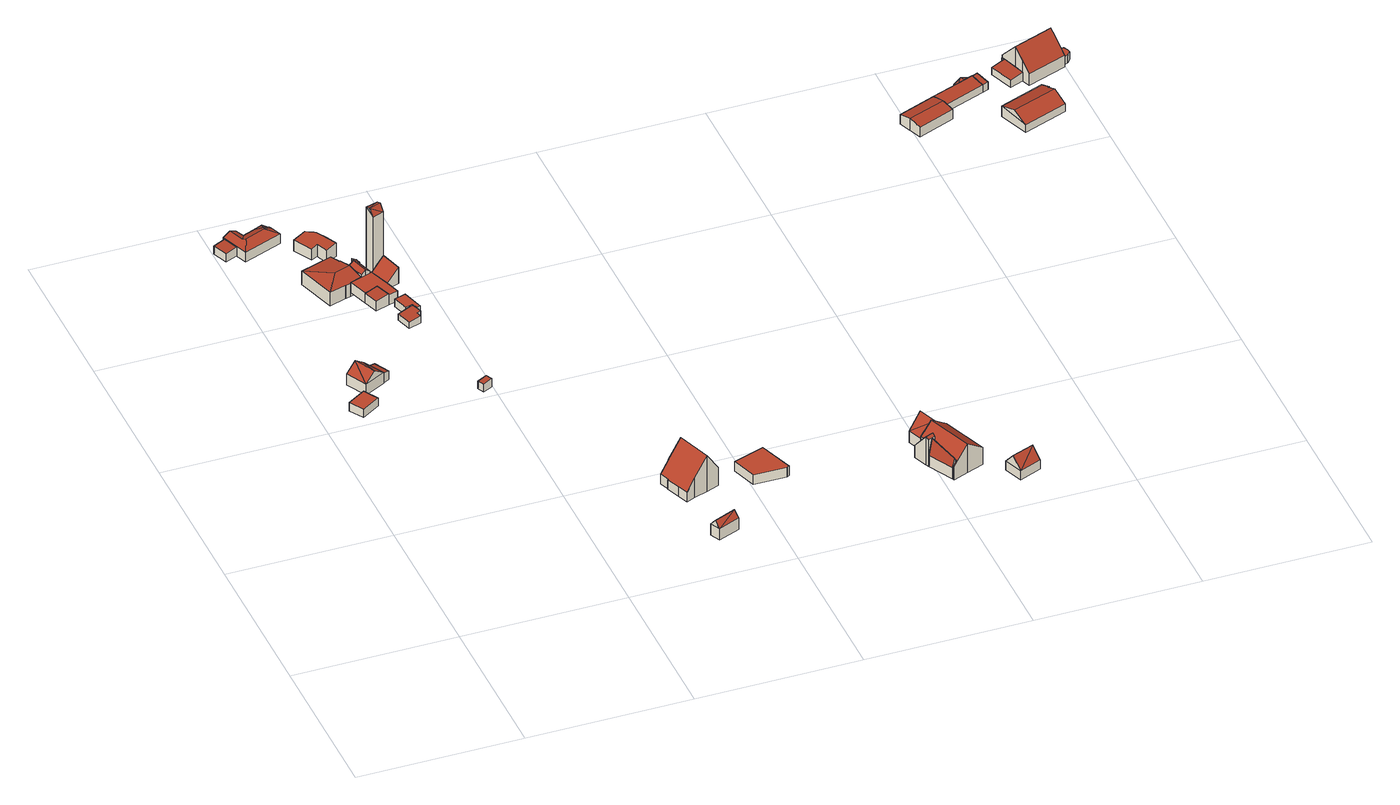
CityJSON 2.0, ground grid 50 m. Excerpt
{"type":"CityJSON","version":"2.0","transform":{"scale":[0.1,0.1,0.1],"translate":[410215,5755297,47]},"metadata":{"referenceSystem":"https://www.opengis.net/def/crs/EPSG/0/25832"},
"CityObjects":{
"building1":{"type":"Building","attributes":{"Gemeindeschluessel":"05515000","Geometrietyp2DReferenz":"3000","function":"31001_1310","roofType":"2100","measuredHeight":2.98},"geometry":[{"type":"Solid","lod":"2","boundaries":[[[[0,1,2,3]],[[4,5,1,0]],[[6,7,5,4]],[[3,2,7,6]],[[4,0,3,6]],[[1,5,7,2]]]],"semantics":{"surfaces":[{"type":"WallSurface"},{"type":"RoofSurface"},{"type":"GroundSurface"}],"values":[[0,0,0,0,1,2]]}}]},
"building2":{"type":"Building","attributes":{"Gemeindeschluessel":"05515000","Geometrietyp2DReferenz":"3000","function":"31001_1310","roofType":"5000","measuredHeight":6.33},"address":[{"country":"Germany","locality":"Münster","thoroughfareNumber":"13","thoroughfareName":"Wersewinkel"}],"geometry":[{"type":"Solid","lod":"2","boundaries":[[[[8,9,10,11]],[[12,13,9,8]],[[14,15,13,12]],[[11,10,15,14]],[[16,11,14]],[[14,17,16]],[[8,16,17]],[[17,12,8]],[[11,16,8]],[[12,17,14]],[[9,13,15,10]]]],"semantics":{"surfaces":[{"type":"WallSurface"},{"type":"RoofSurface"},{"type":"GroundSurface"}],"values":[[0,0,0,0,1,1,1,1,0,0,2]]}}]},
"building3":{"type":"Building","attributes":{"Gemeindeschluessel":"05515000","Geometrietyp2DReferenz":"3000","function":"31001_1310","roofType":"2100","measuredHeight":3.46},"geometry":[{"type":"Solid","lod":"2","boundaries":[[[[18,19,20,21]],[[22,23,19,18]],[[24,25,23,22]],[[21,20,25,24]],[[22,18,21,24]],[[19,23,25,20]]]],"semantics":{"surfaces":[{"type":"WallSurface"},{"type":"RoofSurface"},{"type":"GroundSurface"}],"values":[[0,0,0,0,1,2]]}}]},
"building4":{"type":"Building","attributes":{"Gemeindeschluessel":"05515000","Geometrietyp2DReferenz":"3000","function":"31001_1000","roofType":"2100","measuredHeight":2.97},"geometry":[{"type":"Solid","lod":"2","boundaries":[[[[26,27,28,29]],[[30,31,27,26]],[[32,33,31,30]],[[29,28,33,32]],[[30,26,29,32]],[[27,31,33,28]]]],"semantics":{"surfaces":[{"type":"WallSurface"},{"type":"RoofSurface"},{"type":"GroundSurface"}],"values":[[0,0,0,0,1,2]]}}]},
"building5":{"type":"Building","attributes":{"Gemeindeschluessel":"05515000","Geometrietyp2DReferenz":"3000","function":"31001_1000","roofType":"5000","measuredHeight":4.89},"address":[{"country":"Germany","locality":"Münster","thoroughfareNumber":"7","thoroughfareName":"Wersewinkel"}],"geometry":[{"type":"Solid","lod":"2","boundaries":[[[[34,35,36,37]],[[38,39,35,34]],[[40,41,39,38]],[[42,43,41,40]],[[44,45,43,42]],[[46,47,45,44]],[[48,49,47,46]],[[50,51,49,48]],[[52,53,51,50]],[[54,55,53,52]],[[37,36,55,54]],[[54,52,56]],[[57,56,52,50,58]],[[58,50,48,59]],[[59,48,46,60]],[[60,46,44,61]],[[62,63,40]],[[42,40,63]],[[44,42,63]],[[63,61,44]],[[40,38,62]],[[62,38,34,63]],[[58,59,60,61,63,34,37,57]],[[57,37,54,56]],[[35,39,41,43,45,47,49,51,53,55,36]]]],"semantics":{"surfaces":[{"type":"WallSurface"},{"type":"RoofSurface"},{"type":"GroundSurface"}],"values":[[0,0,0,0,0,0,0,0,0,0,0,0,1,1,1,1,1,1,1,1,1,1,1,1,2]]}}]},
"building6":{"type":"Building","attributes":{"Gemeindeschluessel":"05515000","Geometrietyp2DReferenz":"3000","function":"31001_1310"},"address":[{"country":"Germany","locality":"Münster","thoroughfareNumber":"9","thoroughfareName":"Wersewinkel"}],"children":["building6-1","building6-2"]},
"building6-1":{"type":"BuildingPart","attributes":{"roofType":"5000","measuredHeight":5.74},"parents":["building6"],"geometry":[{"type":"Solid","lod":"2","boundaries":[[[[64,65,66,67,68]],[[69,70,71,72]],[[73,74,70,69]],[[75,76,74,73]],[[77,78,76,75]],[[79,80,78,77]],[[81,82,80,79]],[[83,84,82,81]],[[68,67,84,83]],[[77,85,79]],[[75,73,69,72,86,87,85,77]],[[64,68,83,81,79,85,87]],[[66,88,71,70,74,76,78,80,82,84,67]],[[65,64,87,89]],[[66,65,89,88]],[[89,87,86]],[[71,88,89,86,72]]]],"semantics":{"surfaces":[{"type":"WallSurface"},{"type":"RoofSurface"},{"type":"GroundSurface"},{"type":"ClosureSurface"}],"values":[[0,0,0,0,0,0,0,0,0,1,1,1,2,0,3,0,3]]}}]},
"building6-2":{"type":"BuildingPart","attributes":{"roofType":"3100","measuredHeight":6.39},"parents":["building6"],"geometry":[{"type":"Solid","lod":"2","boundaries":[[[[90,91,66,65]],[[92,93,91,90]],[[94,95,93,92]],[[96,97,95,94]],[[98,99,97,96]],[[100,101,99,98]],[[102,103,101,100]],[[104,105,103,102]],[[106,72,71,105,104]],[[102,100,98,96,94,92,90,104]],[[65,89,86,106,104,90]],[[91,93,95,97,99,101,103,105,71,88,66]],[[72,106,86]],[[66,88,89,65]],[[88,71,72,86,89]]]],"semantics":{"surfaces":[{"type":"WallSurface"},{"type":"RoofSurface"},{"type":"GroundSurface"},{"type":"ClosureSurface"}],"values":[[0,0,0,0,0,0,0,0,0,1,1,2,0,3,3]]}}]},
"building7":{"type":"Building","attributes":{"Gemeindeschluessel":"05515000","Geometrietyp2DReferenz":"3000","function":"31001_1310","roofType":"2100","measuredHeight":2.78},"address":[{"country":"Germany","locality":"Münster","thoroughfareNumber":"311","thoroughfareName":"Hofkamp"}],"geometry":[{"type":"Solid","lod":"2","boundaries":[[[[107,108,109,110]],[[111,112,108,107]],[[113,114,112,111]],[[110,109,114,113]],[[111,107,110,113]],[[108,112,114,109]]]],"semantics":{"surfaces":[{"type":"WallSurface"},{"type":"RoofSurface"},{"type":"GroundSurface"}],"values":[[0,0,0,0,1,2]]}}]},
"building8":{"type":"Building","attributes":{"Gemeindeschluessel":"05515000","Geometrietyp2DReferenz":"3000","function":"51009_1610","roofType":"2100","measuredHeight":3.75},"geometry":[{"type":"Solid","lod":"2","boundaries":[[[[115,116,117,118]],[[119,120,116,115]],[[121,122,120,119]],[[118,117,122,121]],[[119,115,118,121]],[[116,120,122,117]]]],"semantics":{"surfaces":[{"type":"WallSurface"},{"type":"RoofSurface"},{"type":"GroundSurface"}],"values":[[0,0,0,0,1,2]]}}]},
"building9":{"type":"Building","attributes":{"Gemeindeschluessel":"05515000","Geometrietyp2DReferenz":"3000","function":"31001_1310","roofType":"2100","measuredHeight":4.7},"address":[{"country":"Germany","locality":"Münster","thoroughfareNumber":"8","thoroughfareName":"Wersewinkel"}],"geometry":[{"type":"Solid","lod":"2","boundaries":[[[[123,124,125,126]],[[127,128,124,123]],[[129,130,128,127]],[[131,132,130,129]],[[133,134,132,131]],[[135,136,134,133]],[[137,138,136,135]],[[139,140,138,137]],[[126,125,140,139]],[[137,135,133,131,129,127,123,126,139]],[[124,128,130,132,134,136,138,140,125]]]],"semantics":{"surfaces":[{"type":"WallSurface"},{"type":"RoofSurface"},{"type":"GroundSurface"}],"values":[[0,0,0,0,0,0,0,0,0,1,2]]}}]},
"building10":{"type":"Building","attributes":{"Gemeindeschluessel":"05515000","Geometrietyp2DReferenz":"3000","function":"31001_1310","roofType":"1000","measuredHeight":3.48},"address":[{"country":"Germany","locality":"Münster","thoroughfareNumber":"10","thoroughfareName":"Wersewinkel"}],"geometry":[{"type":"Solid","lod":"2","boundaries":[[[[141,120,122,142]],[[143,144,120,141]],[[145,146,144,143]],[[147,148,146,145]],[[149,150,148,147]],[[151,152,150,149]],[[153,117,152,151]],[[142,122,117,153]],[[151,149,147,145,143,141,142,153]],[[120,144,146,148,150,152,117,122]]]],"semantics":{"surfaces":[{"type":"WallSurface"},{"type":"RoofSurface"},{"type":"GroundSurface"}],"values":[[0,0,0,0,0,0,0,0,1,2]]}}]},
"building11":{"type":"Building","attributes":{"Gemeindeschluessel":"05515000","Geometrietyp2DReferenz":"3000","function":"31001_1310","roofType":"2100","measuredHeight":2.71},"address":[{"country":"Germany","locality":"Münster","thoroughfareNumber":"12","thoroughfareName":"Wersewinkel"}],"geometry":[{"type":"Solid","lod":"2","boundaries":[[[[154,155,156,157]],[[158,159,155,154]],[[160,161,159,158]],[[162,163,161,160]],[[164,165,163,162]],[[166,167,165,164]],[[168,169,167,166]],[[157,156,169,168]],[[166,164,162,160,158,154,157,168]],[[155,159,161,163,165,167,169,156]]]],"semantics":{"surfaces":[{"type":"WallSurface"},{"type":"RoofSurface"},{"type":"GroundSurface"}],"values":[[0,0,0,0,0,0,0,0,1,2]]}}]},
"building12":{"type":"Building","attributes":{"Gemeindeschluessel":"05515000","Geometrietyp2DReferenz":"3000","function":"31001_1310","roofType":"1000","measuredHeight":2.63},"address":[{"country":"Germany","locality":"Münster","thoroughfareNumber":"11","thoroughfareName":"Wersewinkel"}],"geometry":[{"type":"Solid","lod":"2","boundaries":[[[[170,171,172,173]],[[174,175,171,170]],[[176,177,175,174]],[[178,179,177,176]],[[180,181,179,178]],[[173,172,181,180]],[[178,176,174,170,173,180]],[[171,175,177,179,181,172]]]],"semantics":{"surfaces":[{"type":"WallSurface"},{"type":"RoofSurface"},{"type":"GroundSurface"}],"values":[[0,0,0,0,0,0,1,2]]}}]},
"building13":{"type":"Building","attributes":{"Gemeindeschluessel":"05515000","Geometrietyp2DReferenz":"3000","function":"31001_2460","roofType":"2100","measuredHeight":5.84},"geometry":[{"type":"Solid","lod":"2","boundaries":[[[[182,183,184,185]],[[186,187,183,182]],[[188,189,187,186]],[[190,191,189,188]],[[185,184,191,190]],[[188,186,182,185,190]],[[183,187,189,191,184]]]],"semantics":{"surfaces":[{"type":"WallSurface"},{"type":"RoofSurface"},{"type":"GroundSurface"}],"values":[[0,0,0,0,0,1,2]]}}]},
"building14":{"type":"Building","attributes":{"Gemeindeschluessel":"05515000","Geometrietyp2DReferenz":"3000","function":"51009_1610","roofType":"3100","measuredHeight":22.14},"geometry":[{"type":"Solid","lod":"2","boundaries":[[[[192,193,194,195]],[[196,197,193,192]],[[198,199,197,196]],[[195,194,199,198]],[[192,200,196]],[[198,201,195]],[[201,200,192]],[[192,195,201]],[[196,200,201]],[[201,198,196]],[[193,197,199,194]]]],"semantics":{"surfaces":[{"type":"WallSurface"},{"type":"RoofSurface"},{"type":"GroundSurface"}],"values":[[0,0,0,0,0,0,1,1,1,1,2]]}}]},
"building15":{"type":"Building","attributes":{"Geometrietyp2DReferenz":"3000","Gemeindeschluessel":"05515000","function":"31001_1310","roofType":"3100","measuredHeight":5.86},"geometry":[{"type":"Solid","lod":"2","boundaries":[[[[202,203,204,205]],[[206,207,203,202]],[[208,209,207,206]],[[205,204,209,208]],[[202,210,206]],[[208,211,205]],[[211,210,202]],[[202,205,211]],[[210,211,208]],[[208,206,210]],[[203,207,209,204]]]],"semantics":{"surfaces":[{"type":"WallSurface"},{"type":"RoofSurface"},{"type":"GroundSurface"}],"values":[[0,0,0,0,0,0,1,1,1,1,2]]}}]},
"building16":{"type":"Building","attributes":{"Gemeindeschluessel":"05515000","Geometrietyp2DReferenz":"3000","function":"31001_1000","roofType":"3100","measuredHeight":12.14},"address":[{"country":"Germany","locality":"Münster","thoroughfareNumber":"281","thoroughfareName":"Hofkamp"}],"geometry":[{"type":"Solid","lod":"2","boundaries":[[[[212,213,214,215]],[[216,217,213,212]],[[218,219,217,216]],[[220,221,219,218]],[[222,223,221,220]],[[224,225,223,222]],[[226,227,225,224]],[[228,229,227,226]],[[230,231,229,228]],[[232,233,231,230]],[[234,235,233,232]],[[236,237,235,234]],[[238,239,237,236]],[[240,241,239,238]],[[242,243,241,240]],[[244,245,243,242]],[[215,214,245,244]],[[238,236,234,232,230,228,226,224,222,220,240]],[[218,216,212,215,244,242,240,220]],[[213,217,219,221,223,225,227,229,231,233,235,237,239,241,243,245,214]]]],"semantics":{"surfaces":[{"type":"WallSurface"},{"type":"RoofSurface"},{"type":"GroundSurface"}],"values":[[0,0,0,0,0,0,0,0,0,0,0,0,0,0,0,0,0,1,1,2]]}}]},
"building17":{"type":"Building","attributes":{"Gemeindeschluessel":"05515000","Geometrietyp2DReferenz":"3000","function":"31001_2460","roofType":"1000","measuredHeight":3.31},"geometry":[{"type":"Solid","lod":"2","boundaries":[[[[246,247,248,249]],[[250,251,247,246]],[[252,253,251,250]],[[254,255,253,252]],[[256,257,255,254]],[[249,248,257,256]],[[254,252,250,246,249,256]],[[247,251,253,255,257,248]]]],"semantics":{"surfaces":[{"type":"WallSurface"},{"type":"RoofSurface"},{"type":"GroundSurface"}],"values":[[0,0,0,0,0,0,1,2]]}}]},
"building18":{"type":"Building","attributes":{"Gemeindeschluessel":"05515000","Geometrietyp2DReferenz":"3000","function":"51009_1610","roofType":"5000","measuredHeight":9.26},"geometry":[{"type":"Solid","lod":"2","boundaries":[[[[258,259,260,261]],[[262,263,259,258]],[[264,265,263,262]],[[261,260,265,264]],[[264,262,266]],[[266,262,258,267]],[[258,261,267]],[[267,261,264,266]],[[259,263,265,260]]]],"semantics":{"surfaces":[{"type":"WallSurface"},{"type":"RoofSurface"},{"type":"GroundSurface"}],"values":[[0,0,0,0,0,1,0,1,2]]}}]},
"building19":{"type":"Building","attributes":{"Gemeindeschluessel":"05515000","Geometrietyp2DReferenz":"3000","function":"31001_1000"},"address":[{"country":"Germany","locality":"Münster","thoroughfareNumber":"275","thoroughfareName":"Hofkamp"}],"children":["building19-1","building19-2"]},
"building19-1":{"type":"BuildingPart","attributes":{"roofType":"3100","measuredHeight":9.83},"parents":["building19"],"geometry":[{"type":"Solid","lod":"2","boundaries":[[[[268,269,270,271,272]],[[273,274,269,268]],[[275,276,274,273]],[[277,278,276,275]],[[268,272,279,273]],[[280,277,275,273,279]],[[270,269,274,276,278,281]],[[271,282,279,272]],[[270,281,282,271]],[[280,279,282]],[[277,280,282,281,278]]]],"semantics":{"surfaces":[{"type":"WallSurface"},{"type":"RoofSurface"},{"type":"GroundSurface"},{"type":"ClosureSurface"}],"values":[[0,0,0,0,1,1,2,0,3,0,3]]}}]},
"building19-2":{"type":"BuildingPart","attributes":{"roofType":"3100","measuredHeight":9.92},"parents":["building19"],"geometry":[{"type":"Solid","lod":"2","boundaries":[[[[271,270,283,284]],[[285,286,278,277,287]],[[288,289,286,285]],[[290,291,289,288]],[[292,293,291,290]],[[294,295,293,292]],[[296,297,295,294]],[[298,299,297,296]],[[300,301,299,298]],[[284,283,301,300]],[[294,292,290,296]],[[288,285,287,280,282,271,284,300,298,296,290]],[[270,281,278,286,289,291,293,295,297,299,301,283]],[[280,287,277]],[[270,271,282,281]],[[281,282,280,277,278]]]],"semantics":{"surfaces":[{"type":"WallSurface"},{"type":"RoofSurface"},{"type":"GroundSurface"},{"type":"ClosureSurface"}],"values":[[0,0,0,0,0,0,0,0,0,0,1,1,2,0,3,3]]}}]},
"building20":{"type":"Building","attributes":{"Gemeindeschluessel":"05515000","Geometrietyp2DReferenz":"3000","function":"31001_2460","roofType":"5000","measuredHeight":8.91},"geometry":[{"type":"Solid","lod":"2","boundaries":[[[[302,303,304,305]],[[306,307,303,302]],[[308,309,307,306]],[[310,311,309,308]],[[305,304,311,310]],[[310,312,313]],[[310,308,306,312]],[[305,313,302]],[[312,302,313]],[[313,305,310]],[[312,306,302]],[[303,307,309,311,304]]]],"semantics":{"surfaces":[{"type":"WallSurface"},{"type":"RoofSurface"},{"type":"GroundSurface"}],"values":[[0,0,0,0,0,1,1,1,1,0,0,2]]}}]},
"building21":{"type":"Building","attributes":{"Gemeindeschluessel":"05515000","Geometrietyp2DReferenz":"3000","function":"31001_2460","roofType":"3100","measuredHeight":6.67},"geometry":[{"type":"Solid","lod":"2","boundaries":[[[[314,315,316,317]],[[318,319,315,314]],[[320,321,319,318]],[[317,316,321,320]],[[314,322,318]],[[320,323,317]],[[323,322,314]],[[314,317,323]],[[322,323,320]],[[320,318,322]],[[315,319,321,316]]]],"semantics":{"surfaces":[{"type":"WallSurface"},{"type":"RoofSurface"},{"type":"GroundSurface"}],"values":[[0,0,0,0,0,0,1,1,1,1,2]]}}]},
"building22":{"type":"Building","attributes":{"Gemeindeschluessel":"05515000","Geometrietyp2DReferenz":"3000","function":"31001_2000"},"children":["building22-1","building22-2"]},
"building22-1":{"type":"BuildingPart","attributes":{"roofType":"2100","measuredHeight":3.35},"parents":["building22"],"geometry":[{"type":"Solid","lod":"2","boundaries":[[[[324,325,326,327]],[[328,329,325,324]],[[330,331,329,328]],[[332,333,334,335,336]],[[337,338,333,332]],[[327,326,338,337]],[[332,336,339,340,330,328,324,327,337]],[[325,329,331,341,334,333,338,326]],[[339,336,335]],[[331,330,340,341]],[[334,341,340,339,335]]]],"semantics":{"surfaces":[{"type":"WallSurface"},{"type":"RoofSurface"},{"type":"GroundSurface"},{"type":"ClosureSurface"}],"values":[[0,0,0,0,0,0,1,2,0,3,3]]}}]},
"building22-2":{"type":"BuildingPart","attributes":{"roofType":"3100","measuredHeight":4.02},"parents":["building22"],"geometry":[{"type":"Solid","lod":"2","boundaries":[[[[342,329,331,330,343]],[[344,345,329,342]],[[346,347,345,344]],[[348,349,347,346]],[[350,351,349,348]],[[335,334,351,350]],[[346,344,342,343,352,348]],[[339,335,350,348,352]],[[331,329,345,347,349,351,334,341]],[[330,340,352,343]],[[331,341,340,330]],[[339,352,340]],[[335,339,340,341,334]]]],"semantics":{"surfaces":[{"type":"WallSurface"},{"type":"RoofSurface"},{"type":"GroundSurface"},{"type":"ClosureSurface"}],"values":[[0,0,0,0,0,0,1,1,2,0,3,0,3]]}}]},
"building23":{"type":"Building","attributes":{"Gemeindeschluessel":"05515000","Geometrietyp2DReferenz":"3000","function":"51009_1610","roofType":"3100","measuredHeight":3.27},"geometry":[{"type":"Solid","lod":"2","boundaries":[[[[353,354,333,355]],[[356,357,354,353]],[[358,338,357,356]],[[355,333,338,358]],[[353,359,356]],[[358,360,355]],[[355,360,359]],[[359,353,355]],[[360,358,356]],[[356,359,360]],[[354,357,338,333]]]],"semantics":{"surfaces":[{"type":"WallSurface"},{"type":"RoofSurface"},{"type":"GroundSurface"}],"values":[[0,0,0,0,0,0,1,1,1,1,2]]}}]},
"building24":{"type":"Building","attributes":{"Gemeindeschluessel":"05515000","Geometrietyp2DReferenz":"3000","function":"31001_2000","roofType":"2100","measuredHeight":3.26},"geometry":[{"type":"Solid","lod":"2","boundaries":[[[[361,326,325,324]],[[362,363,326,361]],[[364,365,363,362]],[[324,325,365,364]],[[362,361,324,364]],[[326,363,365,325]]]],"semantics":{"surfaces":[{"type":"WallSurface"},{"type":"RoofSurface"},{"type":"GroundSurface"}],"values":[[0,0,0,0,1,2]]}}]},
"building25":{"type":"Building","attributes":{"Gemeindeschluessel":"05515000","Geometrietyp2DReferenz":"3000","function":"31001_1000","roofType":"5000","measuredHeight":5.33},"address":[{"country":"Germany","locality":"Münster","thoroughfareNumber":"299a","thoroughfareName":"Hofkamp"}],"geometry":[{"type":"Solid","lod":"2","boundaries":[[[[366,367,368,369]],[[370,371,367,366]],[[372,373,371,370]],[[374,375,373,372]],[[376,377,375,374]],[[369,368,377,376]],[[378,369,376,374,372,379]],[[378,379,370,366]],[[369,378,366]],[[370,379,372]],[[367,371,373,375,377,368]]]],"semantics":{"surfaces":[{"type":"WallSurface"},{"type":"RoofSurface"},{"type":"GroundSurface"}],"values":[[0,0,0,0,0,0,1,1,0,0,2]]}}]},
"building26":{"type":"Building","attributes":{"Gemeindeschluessel":"05515000","Geometrietyp2DReferenz":"3000","function":"31001_1000"},"address":[{"country":"Germany","locality":"Münster","thoroughfareNumber":"299","thoroughfareName":"Hofkamp"}],"children":["building26-1","building26-2","building26-3"]},
"building26-1":{"type":"BuildingPart","attributes":{"roofType":"1000","measuredHeight":2.64},"parents":["building26"],"geometry":[{"type":"Solid","lod":"2","boundaries":[[[[380,381,382,383]],[[384,385,386,387]],[[388,389,385,384]],[[390,391,389,388]],[[392,393,391,390]],[[383,382,393,392]],[[390,388,384,387,380,383,392]],[[381,386,385,389,391,393,382]],[[381,380,387,386]]]],"semantics":{"surfaces":[{"type":"WallSurface"},{"type":"RoofSurface"},{"type":"GroundSurface"},{"type":"ClosureSurface"}],"values":[[0,0,0,0,0,0,1,2,3]]}}]},
"building26-2":{"type":"BuildingPart","attributes":{"roofType":"2100","measuredHeight":2.97},"parents":["building26"],"geometry":[{"type":"Solid","lod":"2","boundaries":[[[[394,395,396,397]],[[398,399,395,394]],[[400,401,399,398]],[[402,403,401,400]],[[404,405,403,402]],[[402,400,398,394,397,406,404]],[[395,399,401,403,405,407,396]],[[396,407,406,397]],[[407,405,404,406]]]],"semantics":{"surfaces":[{"type":"WallSurface"},{"type":"RoofSurface"},{"type":"GroundSurface"},{"type":"ClosureSurface"}],"values":[[0,0,0,0,0,1,2,3,3]]}}]},
"building26-3":{"type":"BuildingPart","attributes":{"roofType":"3100","measuredHeight":10.1},"parents":["building26"],"geometry":[{"type":"Solid","lod":"2","boundaries":[[[[408,409,381,380,410]],[[411,412,409,408]],[[413,397,396,412,411]],[[414,415,405,404,416]],[[417,418,415,414]],[[419,386,418,417]],[[387,386,419]],[[414,416,420,417]],[[413,411,408,410,419,417,420]],[[409,412,396,407,405,415,418,386,381]],[[397,413,420,406]],[[396,397,406,407]],[[404,406,420,416]],[[405,407,406,404]],[[380,387,419,410]],[[381,386,387,380]]]],"semantics":{"surfaces":[{"type":"WallSurface"},{"type":"RoofSurface"},{"type":"GroundSurface"},{"type":"ClosureSurface"}],"values":[[0,0,0,0,0,0,0,1,1,2,0,3,0,3,0,3]]}}]}
},
"vertices":[
[92,1078,38],[92,1078,9],[118,1035,9],[118,1035,36],[147,1112,38],[147,1112,9],[174,1070,36],[174,1070,9],
[161,1127,47],[161,1127,10],[225,1160,10],[225,1160,47],[127,1190,47],[127,1190,10],[191,1224,47],[191,1224,10],[193,1144,73],[159,1207,73],
[225,1160,46],[225,1160,12],[244,1170,12],[244,1170,40],[200,1206,46],[200,1206,12],[220,1216,40],[220,1216,12],
[39,1894,44],[39,1894,14],[2,1879,14],[2,1879,41],[57,1848,44],[57,1848,14],[20,1833,41],[20,1833,14],
[127,1902,46],[127,1902,12],[92,1888,12],[92,1888,46],[127,1903,46],[127,1903,12],[157,1915,46],[157,1915,12],[167,1905,46],[167,1905,12],[173,1900,46],[173,1900,12],[177,1894,46],[177,1894,12],[190,1859,46],[190,1859,12],[71,1814,46],[71,1814,12],[37,1899,46],[37,1899,12],[81,1916,46],[81,1916,12],[59,1907,57],[79,1858,57],[88,1854,60],[150,1878,61],[151,1879,60],[151,1881,59],[152,1892,55],[153,1891,55],
[301,1624,73],[301,1624,69],[301,1624,16],[289,1658,16],[289,1658,67],[281,1558,61],[281,1558,16],[319,1571,16],[319,1571,61],[266,1553,61],[266,1553,16],[265,1554,61],[265,1554,16],[214,1538,61],[214,1538,16],[176,1659,61],[176,1659,16],[274,1692,61],[274,1692,16],[286,1657,67],[286,1657,16],[252,1604,73],[308,1604,69],[302,1620,73],[302,1620,16],[302,1620,69],
[316,1629,80],[316,1629,16],[325,1631,73],[325,1631,16],[320,1649,73],[320,1649,16],[334,1653,63],[334,1653,16],[339,1636,63],[339,1636,16],[331,1633,69],[331,1633,16],[347,1581,70],[347,1581,16],[333,1576,80],[333,1576,16],[319,1571,70],
[473,1018,70],[473,1018,42],[443,1004,42],[443,1004,68],[482,998,70],[482,998,42],[452,985,68],[452,985,42],
[316,1454,62],[316,1454,29],[358,1467,29],[358,1467,67],[301,1499,62],[301,1499,29],[342,1513,67],[342,1513,29],
[235,1736,66],[235,1736,29],[255,1746,29],[255,1746,70],[205,1794,66],[205,1794,29],[243,1811,74],[243,1811,29],[265,1797,76],[265,1797,29],[270,1792,76],[270,1792,29],[288,1759,76],[288,1759,29],[304,1727,76],[304,1727,29],[271,1712,70],[271,1712,29],
[301,1499,64],[342,1513,64],[281,1558,64],[281,1558,29],[347,1581,64],[347,1581,29],[352,1583,64],[352,1583,29],[374,1520,64],[374,1520,29],[388,1476,64],[388,1476,29],[358,1467,64],
[409,1380,66],[409,1380,39],[402,1398,39],[402,1398,66],[413,1365,65],[413,1365,39],[402,1362,64],[402,1362,39],[406,1346,64],[406,1346,39],[368,1334,59],[368,1334,39],[354,1382,59],[354,1382,39],[380,1391,63],[380,1391,39],
[400,1450,68],[400,1450,42],[365,1439,42],[365,1439,68],[420,1384,68],[420,1384,42],[409,1380,68],[409,1380,42],[402,1398,68],[402,1398,42],[380,1391,68],[380,1391,42],
[358,1585,66],[358,1585,43],[352,1583,43],[352,1583,61],[393,1597,101],[393,1597,43],[413,1533,98],[413,1533,43],[374,1520,61],[374,1520,43],
[385,1623,268],[385,1623,50],[348,1612,50],[348,1612,268],[393,1597,249],[393,1597,50],[358,1585,248],[358,1585,50],[389,1610,272],[353,1598,272],
[803,88,101],[803,88,63],[870,116,63],[870,116,101],[788,120,101],[788,120,63],[855,148,101],[855,148,63],[795,104,121],[863,132,121],
[898,374,89],[898,374,63],[886,409,63],[886,409,88],[874,365,126],[874,365,63],[889,324,126],[889,324,63],[852,310,185],[852,310,63],[809,295,131],[809,295,63],[809,296,131],[809,296,63],[782,285,96],[782,285,63],[770,316,95],[770,316,63],[754,359,95],[754,359,63],[755,359,96],[755,359,63],[744,389,96],[744,389,63],[772,400,131],[772,400,63],[771,400,131],[771,400,63],[814,416,185],[814,416,63],[851,429,126],[851,429,63],[861,401,126],[861,401,63],
[970,264,119],[970,264,86],[1069,263,86],[1069,263,119],[944,341,119],[944,341,86],[1040,374,119],[1040,374,86],[1077,267,119],[1077,267,86],[1070,264,119],[1070,264,86],
[1465,159,137],[1465,159,100],[1444,151,100],[1444,151,137],[1497,78,137],[1497,78,100],[1485,74,137],[1485,74,100],[1491,76,167],[1455,155,192],
[1444,151,191],[1444,151,99],[1465,159,99],[1465,159,158],[1465,159,191],[1440,160,198],[1440,160,99],[1423,205,140],[1423,205,99],[1444,214,140],[1444,214,99],[1462,168,198],[1449,200,158],[1462,168,99],[1462,168,158],
[1497,78,99],[1497,78,158],[1456,218,171],[1456,218,99],[1444,214,158],[1456,217,171],[1456,217,99],[1480,226,198],[1480,226,99],[1532,246,158],[1532,246,99],[1586,107,158],[1586,107,99],[1534,87,198],[1534,87,99],[1487,68,144],[1487,68,99],[1485,74,144],[1485,74,99],
[1532,246,138],[1532,246,98],[1509,303,98],[1509,303,138],[1456,217,138],[1456,217,98],[1456,218,138],[1456,218,98],[1434,275,138],[1434,275,98],[1494,231,187],[1472,289,187],
[1658,4,129],[1658,4,98],[1726,31,98],[1726,31,129],[1636,61,129],[1636,61,98],[1704,88,129],[1704,88,98],[1647,33,165],[1715,59,165],
[2211,1724,107],[2211,1724,82],[2195,1765,82],[2195,1765,115],[2078,1673,107],[2078,1673,82],[2077,1673,107],[2077,1673,82],[2145,1746,115],[2145,1746,82],[2061,1715,82],[2061,1715,114],[2061,1715,115],[2192,1764,115],[2192,1764,82],[2063,1712,115],[2076,1677,108],[2076,1677,82],
[2078,1673,121],[2077,1673,121],[2090,1639,114],[2090,1639,82],[1977,1595,114],[1977,1595,82],[1962,1633,122],[1962,1633,82],[1947,1671,114],[1947,1671,82],[2076,1677,122],
[2139,1761,102],[2139,1761,82],[2145,1746,102],[2186,1779,102],[2186,1779,82],[2192,1764,102],[2163,1770,114],[2168,1755,114],
[2195,1765,114],[2213,1772,114],[2213,1772,82],[2229,1731,107],[2229,1731,82],
[2390,1558,109],[2390,1558,83],[2365,1625,83],[2365,1625,127],[2254,1507,109],[2254,1507,83],[2219,1601,118],[2219,1601,83],[2358,1653,118],[2358,1653,83],[2369,1626,127],[2369,1626,83],[2375,1600,136],[2238,1549,136],
[2460,1759,109],[2460,1759,82],[2478,1766,82],[2478,1766,109],[2463,1804,109],[2463,1804,82],[2446,1798,82],[2446,1798,109],[2480,1802,109],[2480,1802,82],[2486,1791,109],[2486,1791,82],[2488,1778,109],[2488,1778,82],
[2290,1717,107],[2290,1717,82],[2332,1733,82],[2332,1733,112],[2263,1791,107],[2263,1791,82],[2305,1807,112],[2305,1807,82],[2302,1816,112],[2302,1816,82],[2304,1817,112],[2304,1817,82],[2322,1762,112],[2322,1762,82],
[2463,1751,121],[2463,1751,82],[2460,1759,130],[2341,1707,121],[2341,1707,82],[2332,1733,151],[2423,1860,121],[2423,1860,82],[2304,1817,121],[2443,1806,183],[2443,1806,82],[2446,1798,175],[2322,1762,183]
]}
